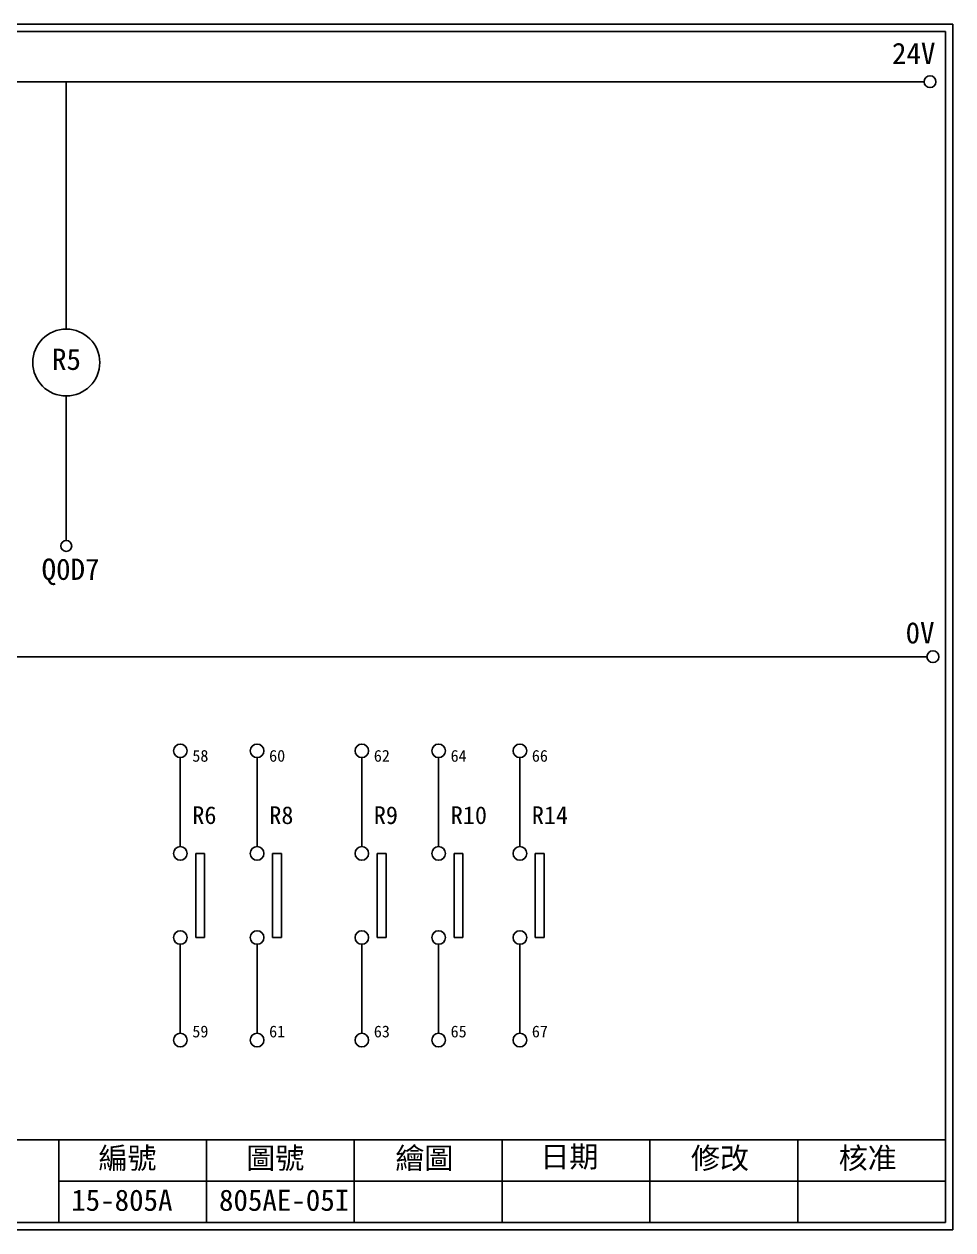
# Model space of a CAD drawing. Extents: x 889 to 1176, y 251 to 455.
# Drawn here: x 1019 to 1176.1, y 251.2 to 455.2 of the extents above; entities that cross this region are included whole.
import ezdxf

# ---------------------------------------------------------------- set-up
doc = ezdxf.new("R2010")
doc.units = 0
doc.layers.get('0').update_dxf_attribs({"linetype": 'CONTINUOUS'})
doc.layers.add('圖框層', color=7, linetype='CONTINUOUS')
doc.layers.add('標尺寸層', color=3, linetype='CONTINUOUS')
doc.styles.add('STSL', font='kaiu.ttf')

msp = doc.modelspace()

# ---------------------------------------------------------------- linework, layer by layer
for p, q in [((1049.5, 314.88), (1048, 314.88)), ((1062.49, 314.88), (1060.99, 314.88)), ((1080.2, 314.88), (1078.7, 314.88)), ((1093.19, 314.88), (1091.69, 314.88)), ((1106.94, 314.88), (1105.43, 314.88)), ((1049.5, 300.65), (1048, 300.65)), ((1062.49, 300.65), (1060.99, 300.65)), ((1080.2, 300.65), (1078.7, 300.65)), ((1093.19, 300.65), (1091.69, 300.65)), ((1106.94, 300.65), (1105.43, 300.65))]:
    msp.add_line(p, q)
for centre in [(1172.21, 445.42), (1172.69, 348.15)]:
    msp.add_circle(centre, 1)
at = {"layer": '圖框層', "color": 7}
for p, q in [((1176.07, 455.16), (889.07, 455.16)), ((1176.07, 251.2), (1176.07, 455.16)), ((1174.82, 453.91), (890.32, 453.91)), ((1174.82, 252.44), (1174.82, 453.91)), ((890.32, 266.44), (1174.82, 266.44)), ((1024.82, 252.44), (1024.82, 266.44)), ((1049.82, 252.44), (1049.82, 266.44)), ((1074.82, 252.44), (1074.82, 266.44)), ((1099.82, 252.44), (1099.82, 266.44)), ((1124.82, 252.44), (1124.82, 266.44)), ((1149.82, 252.44), (1149.82, 266.44)), ((1024.82, 259.44), (1174.82, 259.44)), ((889.07, 251.2), (1176.07, 251.2)), ((890.32, 252.44), (1174.82, 252.44))]:
    msp.add_line(p, q, dxfattribs=at)
at = {"layer": '標尺寸層', "color": 7}
for p, q in [((893.61, 445.42), (1171.21, 445.42)), ((1026.1, 445.42), (1026.1, 403.59)), ((1026.1, 392.26), (1026.1, 367.81)), ((893.82, 348.15), (1171.69, 348.15)), ((1048, 300.65), (1048, 314.88)), ((1049.5, 300.65), (1049.5, 314.88)), ((1060.99, 300.65), (1060.99, 314.88)), ((1062.49, 300.65), (1062.49, 314.88)), ((1078.7, 300.65), (1078.7, 314.88)), ((1080.2, 300.65), (1080.2, 314.88)), ((1091.69, 300.65), (1091.69, 314.88)), ((1093.19, 300.65), (1093.19, 314.88)), ((1105.43, 300.65), (1105.43, 314.88)), ((1106.94, 300.65), (1106.94, 314.88))]:
    msp.add_line(p, q, dxfattribs=at)
at = {"layer": '標尺寸層'}
for p, q in [((1045.39, 316.03), (1045.39, 331.08)), ((1058.38, 316.03), (1058.38, 331.08)), ((1076.09, 316.03), (1076.09, 331.08)), ((1089.08, 316.03), (1089.08, 331.08)), ((1102.83, 316.03), (1102.83, 331.08)), ((1045.39, 284.45), (1045.39, 299.5)), ((1058.38, 284.45), (1058.38, 299.5)), ((1076.09, 284.45), (1076.09, 299.5)), ((1089.08, 284.45), (1089.08, 299.5)), ((1102.83, 284.45), (1102.83, 299.5))]:
    msp.add_line(p, q, dxfattribs=at)
at = {"layer": '標尺寸層', "color": 7}
for centre, radius in [((1026.1, 397.92), 5.66), ((1026.1, 366.89), 0.92), ((1045.39, 332.23), 1.15), ((1058.38, 332.23), 1.15), ((1076.09, 332.23), 1.15), ((1089.08, 332.23), 1.15), ((1102.83, 332.23), 1.15), ((1045.39, 314.88), 1.15), ((1058.38, 314.88), 1.15), ((1076.09, 314.88), 1.15), ((1089.08, 314.88), 1.15), ((1102.83, 314.88), 1.15), ((1045.39, 300.65), 1.15), ((1058.38, 300.65), 1.15), ((1076.09, 300.65), 1.15), ((1089.08, 300.65), 1.15), ((1102.83, 300.65), 1.15), ((1045.39, 283.3), 1.15), ((1058.38, 283.3), 1.15), ((1076.09, 283.3), 1.15), ((1089.08, 283.3), 1.15), ((1102.83, 283.3), 1.15)]:
    msp.add_circle(centre, radius, dxfattribs=at)

# ---------------------------------------------------------------- texts
at = {"layer": '圖框層', "color": 4, "style": 'STSL'}
for s, height, p in [('24V', 3.6, (1165.77, 448.41)), ('R5', 3.6, (1023.69, 396.67)), ('Q0D7 ', 3.6, (1021.93, 361.15)), ('0V', 3.6, (1168.07, 350.4)), ('58', 2, (1047.42, 330.39)), ('60', 2, (1060.41, 330.39)), ('62', 2, (1078.12, 330.39)), ('64', 2, (1091.11, 330.39)), ('66', 2, (1104.85, 330.39)), ('R6', 3, (1047.42, 319.85)), ('R8', 3, (1060.44, 319.85)), ('R9', 3, (1078.12, 319.85)), ('R10', 3, (1091.14, 319.85)), ('R14', 3, (1104.85, 319.85)), ('59', 2, (1047.42, 283.76)), ('61', 2, (1060.41, 283.76)), ('63', 2, (1078.12, 283.76)), ('65', 2, (1091.11, 283.76)), ('67', 2, (1104.85, 283.76)), ('編號', 3.6, (1031.54, 261.53)), ('圖號', 3.6, (1056.54, 261.53)), ('繪圖', 3.6, (1081.76, 261.53)), ('日期', 3.6, (1106.29, 261.78)), ('修改', 3.6, (1131.76, 261.53)), ('核准', 3.6, (1156.76, 261.53)), ('15-805A', 3.6, (1026.93, 254.42)), ('805AE-05I', 3.6, (1051.93, 254.42))]:
    msp.add_text(s, height=height, dxfattribs=at).set_placement(p)

doc.saveas('drawing.dxf')
